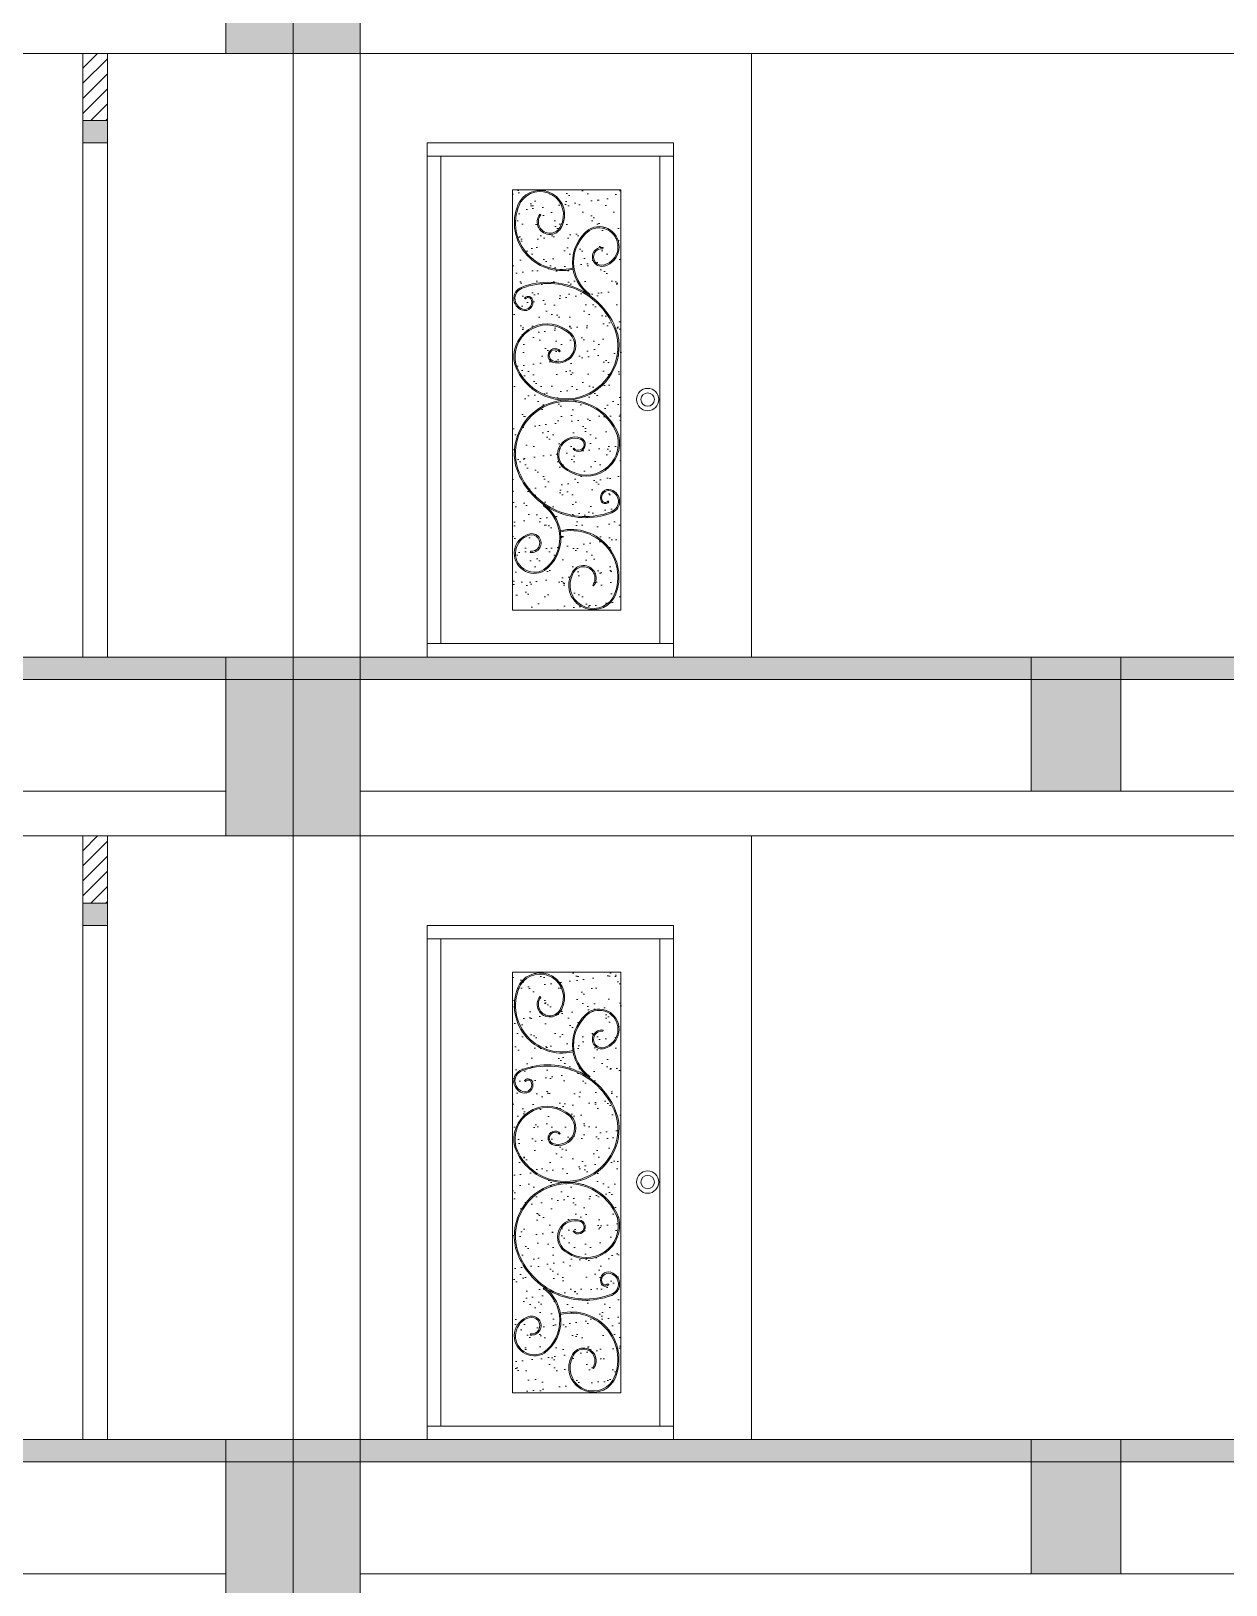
# Model space of a CAD drawing. Header units: millimetres. Extents: x 485872 to 486142, y -52344 to -52207.
# Drawn here: x 486106.87 to 486112.21, y -52328.03 to -52321.08 of the extents above; entities that cross this region are included whole.
import ezdxf

# ---------------------------------------------------------------- set-up
doc = ezdxf.new("R2010")
doc.units = ezdxf.units.MM
doc.header["$LTSCALE"] = 15
doc.linetypes.add('DASHDOTX2', pattern=[50.8, 25.4, -12.7, 0, -12.7])

# ---------------------------------------------------------------- blocks, each defined once
blk = doc.blocks.new('Main Doorr')
at = {"lineweight": 9}
h = blk.add_hatch(dxfattribs=at)
h.set_pattern_fill('AR-SAND', color=153, scale=53.726984, style=0)
h.set_pattern_definition([(37.5, (633482.83, -6970.605), (-3.38444, 103.52243), [0, -81.66502, 0, -91.33587, 0, -87.30635]), (7.5, (633482.83, -6970.6), (95.08476, 151.6254), [0, -44.05613, 0, -73.60597, 0, -28.20667]), (327.5, (633416.74, -6970.605), (167.31345, 0.30404), [0, -26.86349, 0, -96.70857, 0, -126.25841]), (317.5, (633416.74, -6970.6), (161.51012, 47.15486), [0, -13.43175, 0, -63.39784, 0, -72.53143])])
h.paths.add_polyline_path([(664467.8, -64985.8), (664951.4, -64985.8), (664951.4, -63105.4), (664467.8, -63105.4)])
at = {"color": 7, "lineweight": 9}
for p, q in [((665186.4, -62955.4), (664086.4, -62955.4)), ((664146.4, -62955.4), (664146.4, -65135.4)), ((665126.4, -65135.4), (665126.4, -62955.4)), ((664467.8, -63105.4), (664467.8, -64985.8)), ((664951.4, -63105.4), (664467.8, -63105.4)), ((664951.4, -64985.8), (664951.4, -63105.4)), ((664467.8, -64985.8), (664951.4, -64985.8)), ((664086.4, -65135.4), (665186.4, -65135.4))]:
    blk.add_line(p, q, dxfattribs=at)
blk.add_lwpolyline([(664086.4, -65195.4), (665186.4, -65195.4), (665186.4, -62895.4), (664086.4, -62895.4)], close=True, dxfattribs=at)
at = {"lineweight": 9}
for points in [[(664738.1, -63460.9, -0.637528), (664498.3, -63158.6, -0.965658), (664687.1, -63269.7, -1.139609), (664589.1, -63214.3), (664593.4, -63217.5, 1.142963), (664682.3, -63267.4, 0.965814), (664503, -63161.3, 0.637746), (664737.2, -63455.6)], [(664811.2, -63577.8, -0.50473), (664808.4, -63282.5, -1.139136), (664878.5, -63446.2, -1.237533), (664872.5, -63363.5), (664871.7, -63368.9, 1.237959), (664877, -63441.1, 1.137294), (664811.4, -63287, 0.504199), (664814.4, -63573.4)], [(664608, -64513.5, -0.50473), (664610.8, -64808.7, -1.139136), (664540.7, -64645, -1.237533), (664546.7, -64727.7), (664547.4, -64722.4, 1.237959), (664542.2, -64650.2, 1.137294), (664607.8, -64804.3, 0.504199), (664604.8, -64517.8)], [(664681.1, -64630.3, -0.637528), (664920.9, -64932.6, -0.965658), (664732.1, -64821.5, -1.139609), (664830.1, -64877), (664825.8, -64873.7, 1.142963), (664736.9, -64823.8, 0.965814), (664916.2, -64930, 0.637746), (664682, -64635.6)]]:
    blk.add_lwpolyline(points, format="xyb", dxfattribs=at)
for points in [[(664521.3, -63589.6, -0.482932), (664554.1, -63590.4, -0.577559), (664521.3, -63645.9, -0.789134), (664508.3, -63541, -0.438143), (664938, -63752.7, -0.939322), (664477.1, -63887.3, -0.684665), (664706.7, -63730.8, -0.943765), (664645.2, -63875.7, -1.249985), (664681.1, -63826.2), (664677, -63829.8, 1.245946), (664647.2, -63870.7, 0.94511), (664703.9, -63735.5, 0.684848), (664482.2, -63885.8, 0.938331), (664932.8, -63754.1, 0.438005), (664510.2, -63546, 0.787082), (664521.6, -63640.5, 0.570854), (664549.6, -63593.3, 0.476031), (664525.4, -63593.1)], [(664897.9, -64501.6, -0.482932), (664865.1, -64500.9, -0.577559), (664897.9, -64445.4, -0.789134), (664910.9, -64550.3, -0.438143), (664481.2, -64338.5, -0.939322), (664942.1, -64203.9, -0.684665), (664712.5, -64360.4, -0.943765), (664774, -64215.6, -1.249985), (664738.1, -64265), (664742.1, -64261.5, 1.245946), (664772, -64220.6, 0.94511), (664715.3, -64355.8, 0.684848), (664937, -64205.4, 0.938331), (664486.4, -64337.2, 0.438005), (664909, -64545.3, 0.787082), (664897.5, -64450.8, 0.570854), (664869.6, -64497.9, 0.476031), (664893.7, -64498.2)]]:
    blk.add_lwpolyline(points, format="xyb", close=True, dxfattribs=at)
at = {"linetype": 'Continuous', "lineweight": 9}
blk.add_lwpolyline([(664951.4, -64985.8), (664467.8, -64985.8)], dxfattribs=at)
at = {"color": 7, "lineweight": 9}
for radius in [50, 30]:
    blk.add_circle((665071.5, -64043.5), radius, dxfattribs=at)

msp = doc.modelspace()

# ---------------------------------------------------------------- hatches: boundary and pattern name
at = {"linetype": 'Continuous', "lineweight": 13}
h = msp.add_hatch(color=256, dxfattribs=at)
h.dxf.hatch_style = 1
h.paths.add_polyline_path([(486107.7389, -52321.1766), (486108.3389, -52321.1766), (486108.3389, -52320.3766), (486107.7389, -52320.3766)])
at = {"linetype": 'Continuous', "lineweight": 13, "true_color": 0xb64b2b}
h = msp.add_hatch(dxfattribs=at)
h.set_pattern_fill('ANSI31', color=15, scale=0.015)
h.set_pattern_definition([(45, (485386.416567, -52322.337264), (-0.0336759605, 0.0336759605), [])])
h.paths.add_polyline_path([(486095.9589, -52323.0766), (486095.7389, -52323.0766), (486095.7389, -52323.8766), (486095.9589, -52323.8766)])
h.paths.add_polyline_path([(486095.9589, -52321.1766), (486095.7389, -52321.1766), (486095.7389, -52321.3766), (486095.7889, -52321.3766), (486095.9589, -52321.3766)])
h.paths.add_polyline_path([(486099.5389, -52321.1766), (486099.4289, -52321.1766), (486099.4289, -52323.8766), (486099.5389, -52323.8766)])
h.paths.add_polyline_path([(486107.2089, -52321.1766), (486107.0989, -52321.1766), (486107.0989, -52321.4766), (486107.2089, -52321.4766)])
h.paths.add_polyline_path([(486115.9789, -52321.1766), (486115.8689, -52321.1766), (486115.8689, -52321.4766), (486115.9789, -52321.4766)])
h.paths.add_polyline_path([(486123.6489, -52321.1766), (486123.5389, -52321.1766), (486123.5389, -52323.8766), (486123.6489, -52323.8766)])
h.paths.add_polyline_path([(486127.3389, -52323.0766), (486127.2889, -52323.0766), (486127.1189, -52323.0766), (486127.1189, -52323.8766), (486127.3389, -52323.8766)])
h.paths.add_polyline_path([(486127.3389, -52321.1766), (486127.1189, -52321.1766), (486127.1189, -52321.3766), (486127.3389, -52321.3766)])
at = {"linetype": 'Continuous', "lineweight": 13}
h = msp.add_hatch(color=256, dxfattribs=at)
h.dxf.hatch_style = 1
h.paths.add_polyline_path([(486107.2089, -52321.4766), (486107.0989, -52321.4766), (486107.0989, -52321.5766), (486107.2089, -52321.5766)])
h = msp.add_hatch(color=256, dxfattribs=at)
h.dxf.hatch_style = 1
h.paths.add_polyline_path([(486095.7389, -52323.8766), (486095.7389, -52323.9766), (486127.3389, -52323.9766), (486127.3389, -52324.0766), (486127.3389, -52323.8766)])
h = msp.add_hatch(color=256, dxfattribs=at)
h.dxf.hatch_style = 1
h.paths.add_polyline_path([(486107.7389, -52324.6766), (486108.3389, -52324.6766), (486108.3389, -52323.8766), (486107.7389, -52323.8766)])
h = msp.add_hatch(color=256, dxfattribs=at)
h.dxf.hatch_style = 1
h.paths.add_polyline_path([(486111.3389, -52324.4766), (486111.7389, -52324.4766), (486111.7389, -52323.8766), (486111.3389, -52323.8766)])
at = {"linetype": 'Continuous', "lineweight": 13, "true_color": 0xb64b2b}
h = msp.add_hatch(dxfattribs=at)
h.set_pattern_fill('ANSI31', color=15, scale=0.015)
h.set_pattern_definition([(45, (485386.416567, -52325.837264), (-0.0336759605, 0.0336759605), [])])
h.paths.add_polyline_path([(486095.9589, -52326.5766), (486095.7389, -52326.5766), (486095.7389, -52327.3766), (486095.9589, -52327.3766)])
h.paths.add_polyline_path([(486095.9589, -52324.6766), (486095.7389, -52324.6766), (486095.7389, -52324.8766), (486095.7889, -52324.8766), (486095.9589, -52324.8766)])
h.paths.add_polyline_path([(486099.5389, -52324.6766), (486099.4289, -52324.6766), (486099.4289, -52327.3766), (486099.5389, -52327.3766)])
h.paths.add_polyline_path([(486107.2089, -52324.6766), (486107.0989, -52324.6766), (486107.0989, -52324.9766), (486107.2089, -52324.9766)])
h.paths.add_polyline_path([(486115.9789, -52324.6766), (486115.8689, -52324.6766), (486115.8689, -52324.9766), (486115.9789, -52324.9766)])
h.paths.add_polyline_path([(486123.6489, -52324.6766), (486123.5389, -52324.6766), (486123.5389, -52327.3766), (486123.6489, -52327.3766)])
h.paths.add_polyline_path([(486127.3389, -52326.5766), (486127.2889, -52326.5766), (486127.1189, -52326.5766), (486127.1189, -52327.3766), (486127.3389, -52327.3766)])
h.paths.add_polyline_path([(486127.3389, -52324.6766), (486127.1189, -52324.6766), (486127.1189, -52324.8766), (486127.3389, -52324.8766)])
at = {"linetype": 'Continuous', "lineweight": 13}
h = msp.add_hatch(color=256, dxfattribs=at)
h.dxf.hatch_style = 1
h.paths.add_polyline_path([(486107.2089, -52324.9766), (486107.0989, -52324.9766), (486107.0989, -52325.0766), (486107.2089, -52325.0766)])
h = msp.add_hatch(color=256, dxfattribs=at)
h.dxf.hatch_style = 1
h.paths.add_polyline_path([(486095.7389, -52327.3766), (486095.7389, -52327.4766), (486127.3389, -52327.4766), (486127.3389, -52327.5766), (486127.3389, -52327.3766)])
h = msp.add_hatch(color=256, dxfattribs=at)
h.dxf.hatch_style = 1
h.paths.add_polyline_path([(486107.7389, -52328.1766), (486108.3389, -52328.1766), (486108.3389, -52327.3766), (486107.7389, -52327.3766)])
h = msp.add_hatch(color=256, dxfattribs=at)
h.dxf.hatch_style = 1
h.paths.add_polyline_path([(486111.3389, -52327.9766), (486111.7389, -52327.9766), (486111.7389, -52327.3766), (486111.3389, -52327.3766)])

# ---------------------------------------------------------------- linework, layer by layer
at = {"color": 6, "linetype": 'DASHDOTX2', "lineweight": 13}
msp.add_line((486108.0389, -52306.3766), (486108.0389, -52331.6766), dxfattribs=at)
at = {"linetype": 'Continuous', "lineweight": 13}
for points in [[(486107.7389, -52321.1766), (486108.3389, -52321.1766), (486108.3389, -52320.3766), (486107.7389, -52320.3766)], [(486107.0989, -52323.8766), (486107.2089, -52323.8766), (486107.2089, -52321.1766), (486107.0989, -52321.1766)], [(486107.2089, -52321.5766), (486107.0989, -52321.5766), (486107.0989, -52321.4766), (486107.2089, -52321.4766)], [(486107.7389, -52324.6766), (486108.3389, -52324.6766), (486108.3389, -52323.8766), (486107.7389, -52323.8766)], [(486111.3389, -52324.4766), (486111.7389, -52324.4766), (486111.7389, -52323.8766), (486111.3389, -52323.8766)], [(486107.0989, -52327.3766), (486107.2089, -52327.3766), (486107.2089, -52324.6766), (486107.0989, -52324.6766)], [(486107.2089, -52325.0766), (486107.0989, -52325.0766), (486107.0989, -52324.9766), (486107.2089, -52324.9766)], [(486107.7389, -52328.1766), (486108.3389, -52328.1766), (486108.3389, -52327.3766), (486107.7389, -52327.3766)], [(486111.3389, -52327.9766), (486111.7389, -52327.9766), (486111.7389, -52327.3766), (486111.3389, -52327.3766)]]:
    msp.add_lwpolyline(points, close=True, dxfattribs=at)
for points in [[(486102.3389, -52321.1766), (486107.7389, -52321.1766)], [(486108.3389, -52323.8766), (486108.3389, -52321.1766)], [(486108.3389, -52321.1766), (486114.7389, -52321.1766)], [(486110.0889, -52323.8766), (486110.0889, -52321.1766)], [(486095.7389, -52323.8766), (486127.3389, -52323.8766), (486127.3389, -52324.0766), (486127.3389, -52324.0766), (486127.3389, -52323.9766), (486095.7389, -52323.9766)], [(486102.3389, -52324.4766), (486107.7389, -52324.4766)], [(486108.3389, -52324.4766), (486114.7389, -52324.4766)], [(486102.3389, -52324.6766), (486107.7389, -52324.6766)], [(486108.3389, -52327.3766), (486108.3389, -52324.6766)], [(486108.3389, -52324.6766), (486114.7389, -52324.6766)], [(486110.0889, -52327.3766), (486110.0889, -52324.6766)], [(486095.7389, -52327.3766), (486127.3389, -52327.3766), (486127.3389, -52327.5766), (486127.3389, -52327.5766), (486127.3389, -52327.4766), (486095.7389, -52327.4766)], [(486102.3389, -52327.9766), (486107.7389, -52327.9766)], [(486108.3389, -52327.9766), (486114.7389, -52327.9766)]]:
    msp.add_lwpolyline(points, dxfattribs=at)

# ---------------------------------------------------------------- block references
at = {"linetype": 'Continuous', "lineweight": 13, "xscale": 0.001, "yscale": 0.001, "zscale": 0.001}
for p in [(485444.5525, -52258.6812), (485444.5525, -52262.1812)]:
    msp.add_blockref('Main Doorr', p, dxfattribs=at)

doc.saveas('drawing.dxf')
